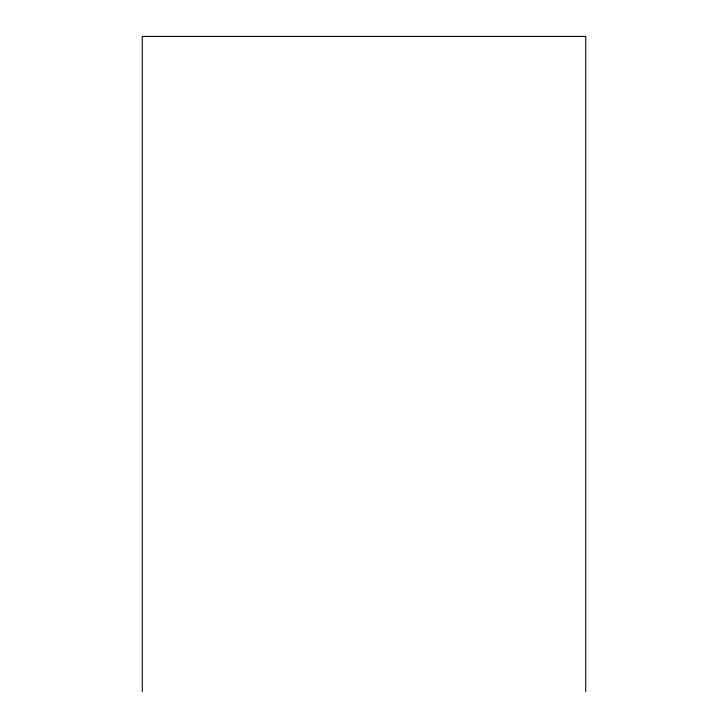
<?xml version="1.0" encoding="UTF-8"?>
<svg xmlns="http://www.w3.org/2000/svg" width="728" height="728" viewBox="0 0 728 728"><rect width="100%" height="100%" fill="white"/><g stroke="black" fill="none" stroke-linecap="round" stroke-linejoin="round"><path stroke-width="1.09" d="M585.731 691.6L585.731 36.4L142.269 36.4L142.269 691.6"/></g></svg>
